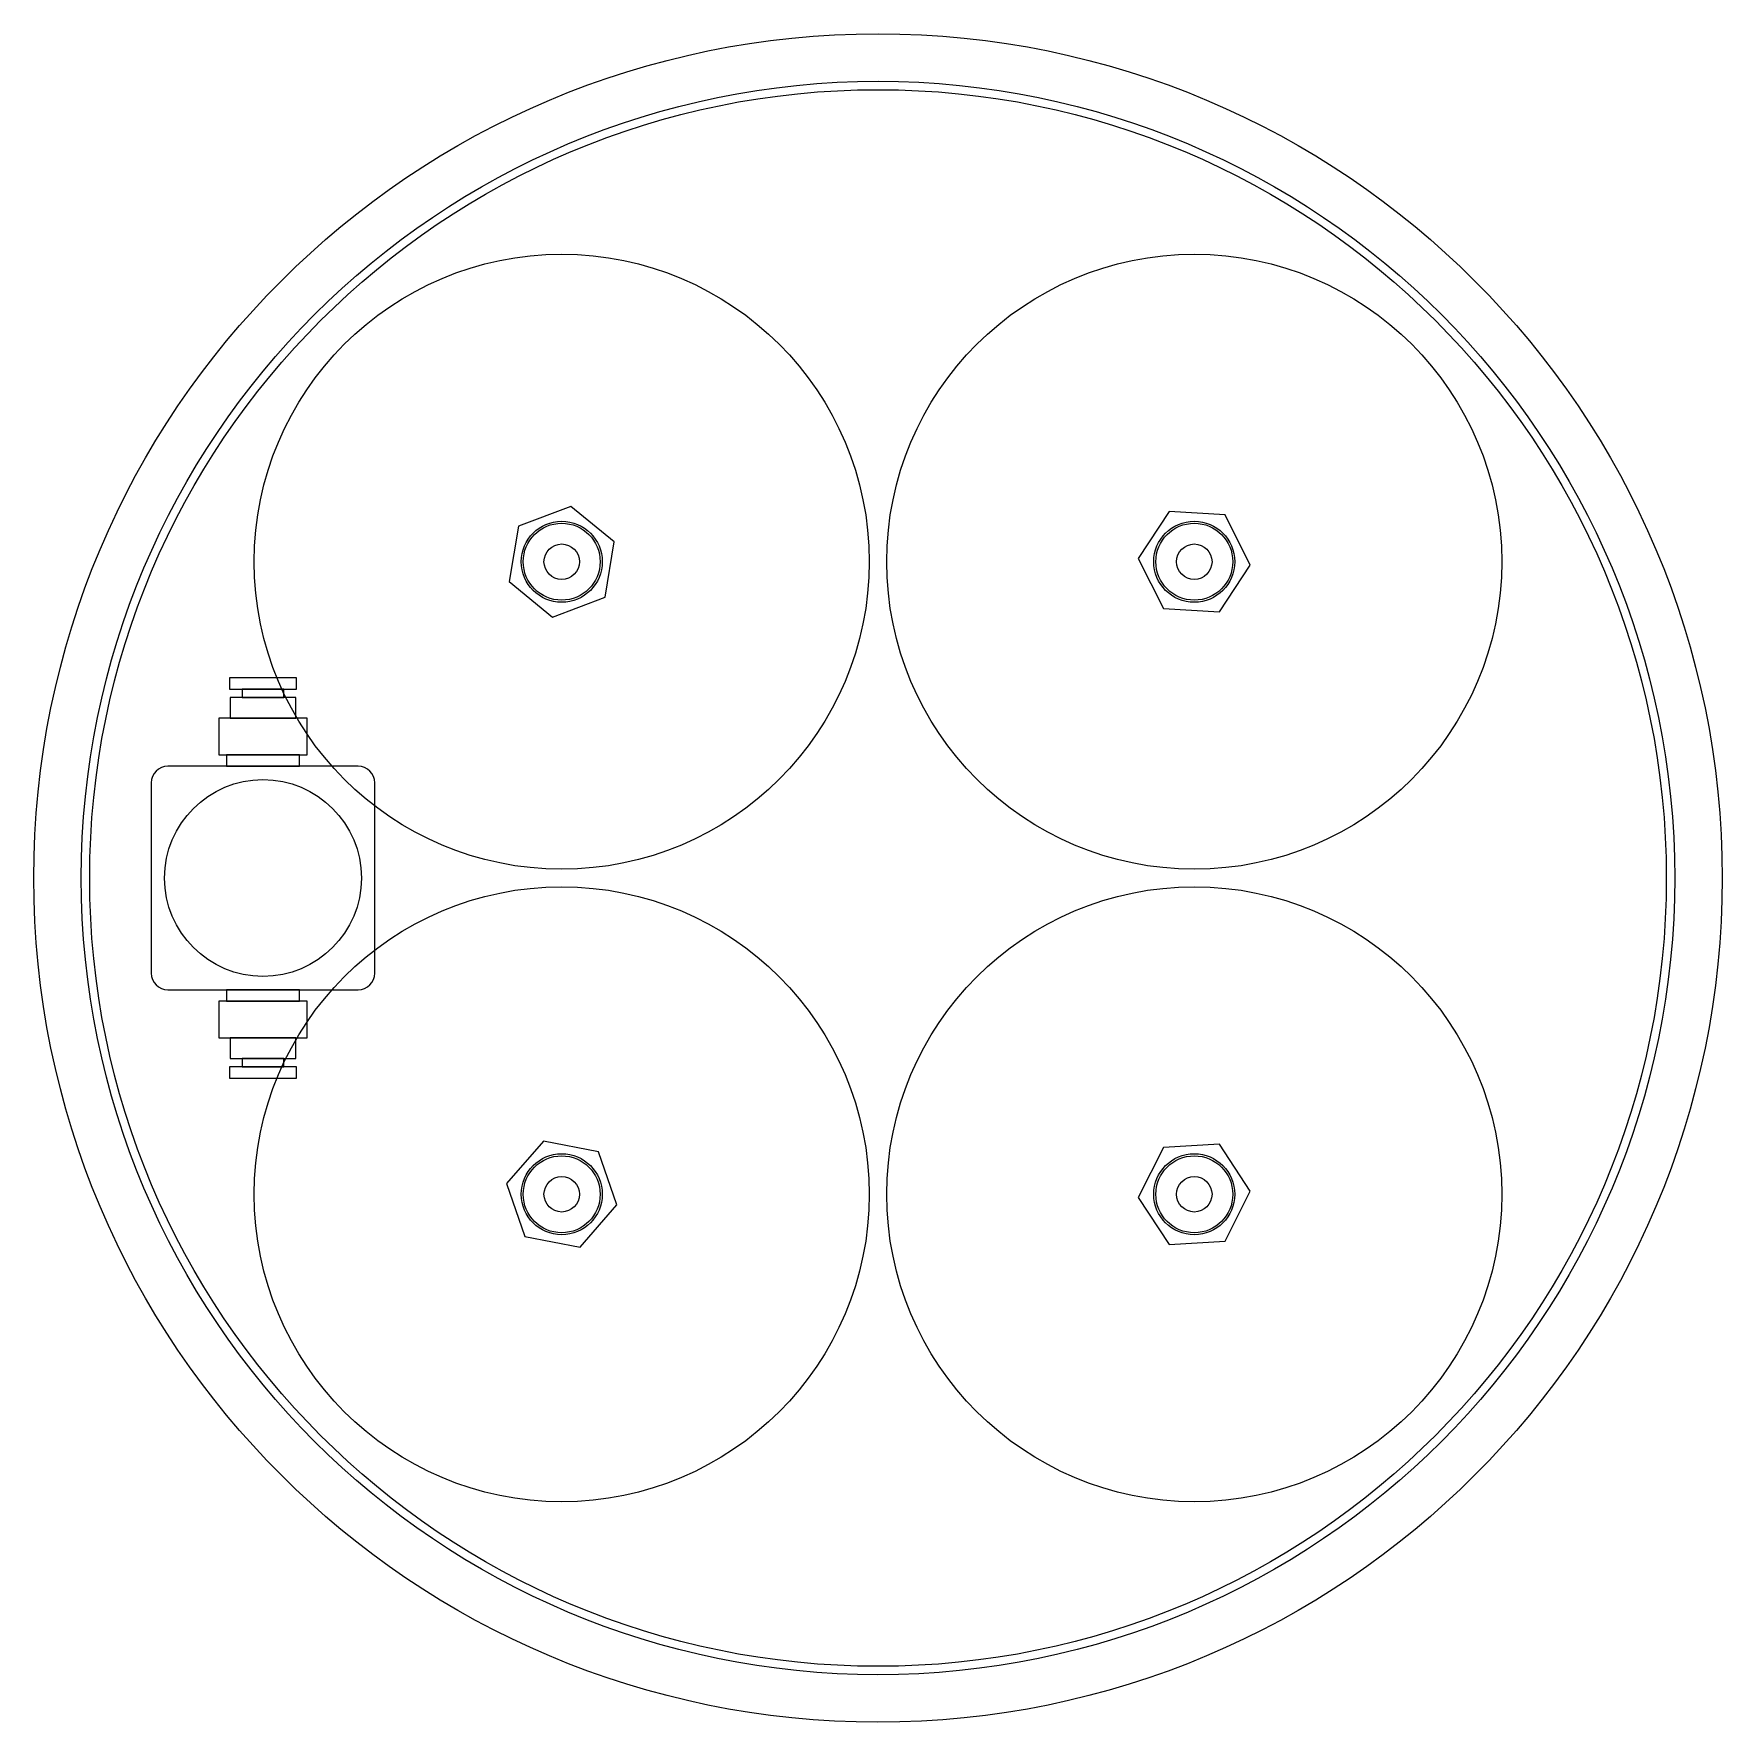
# Model space of a CAD drawing. Header units: millimetres. Extents: x -151 to 151, y -151 to 151.
import ezdxf

# ---------------------------------------------------------------- set-up
doc = ezdxf.new("R2010")
doc.units = ezdxf.units.MM
for name, color, linetype, lineweight, true_color in [('Acrylic support plate', 7, 'Continuous', 25, 0x000000), ('Air filter', 7, 'Continuous', 25, 0x008000), ('Bottles', 4, 'Continuous', 25, 0x00ffff), ('Bucket', 30, 'Continuous', 25, 0xff7f00), ('PTC Bulkead fittings (bottle)', 7, 'Continuous', 25, 0x800000)]:
    doc.layers.add(name, color=color, linetype=linetype, lineweight=lineweight, true_color=true_color)

msp = doc.modelspace()

# ---------------------------------------------------------------- linework, layer by layer
at = {"layer": 'Acrylic support plate'}
for centre, radius in [((0, 0), 141), ((-56.57, 56.57), 7.25), ((56.57, 56.57), 7.25), ((-56.57, -56.57), 7.25), ((56.57, -56.57), 7.25)]:
    msp.add_circle(centre, radius, dxfattribs=at)
at = {"layer": 'Air filter'}
for p, q in [((-116, 35.8), (-116, 33.8)), ((-104, 35.8), (-116, 35.8)), ((-116, 33.8), (-104, 33.8)), ((-113.73, 33.8), (-113.73, 32.3)), ((-106.27, 33.8), (-113.73, 33.8)), ((-106.27, 32.3), (-106.27, 33.8)), ((-104, 33.8), (-104, 35.8)), ((-115.9, 32.3), (-115.9, 28.6)), ((-104.1, 32.3), (-115.9, 32.3)), ((-113.73, 32.3), (-106.27, 32.3)), ((-104.1, 28.6), (-104.1, 32.3)), ((-117.9, 28.6), (-117.9, 22)), ((-102.1, 28.6), (-117.9, 28.6)), ((-115.9, 28.6), (-104.1, 28.6)), ((-102.1, 22), (-102.1, 28.6)), ((-117.9, 22), (-102.1, 22)), ((-116.5, 22), (-116.5, 20)), ((-103.5, 22), (-116.5, 22)), ((-103.5, 20), (-103.5, 22)), ((-93, 20), (-127, 20)), ((-116.5, 20), (-103.5, 20)), ((-130, 17), (-130, -17)), ((-90, -17), (-90, 17)), ((-127, -20), (-93, -20)), ((-103.5, -20), (-116.5, -20)), ((-116.5, -20), (-116.5, -22)), ((-103.5, -22), (-103.5, -20)), ((-102.1, -22), (-117.9, -22)), ((-117.9, -22), (-117.9, -28.6)), ((-116.5, -22), (-103.5, -22)), ((-102.1, -28.6), (-102.1, -22)), ((-117.9, -28.6), (-102.1, -28.6)), ((-104.1, -28.6), (-115.9, -28.6)), ((-115.9, -28.6), (-115.9, -32.3)), ((-104.1, -32.3), (-104.1, -28.6)), ((-115.9, -32.3), (-104.1, -32.3)), ((-106.27, -32.3), (-113.73, -32.3)), ((-113.73, -32.3), (-113.73, -33.8)), ((-106.27, -33.8), (-106.27, -32.3)), ((-104, -33.8), (-116, -33.8)), ((-116, -33.8), (-116, -35.8)), ((-116, -35.8), (-104, -35.8)), ((-113.73, -33.8), (-106.27, -33.8)), ((-104, -35.8), (-104, -33.8))]:
    msp.add_line(p, q, dxfattribs=at)
msp.add_circle((-110, 0), 17.61, dxfattribs=at)
for centre, start, end in [((-127, 17), 90, 180), ((-93, 17), 0, 90), ((-127, -17), 180, 270), ((-93, -17), 270, 0)]:
    msp.add_arc(centre, 3, start, end, dxfattribs=at)
at = {"layer": 'Bottles'}
for centre in [(-56.57, 56.57), (56.57, 56.57), (-56.57, -56.57), (56.57, -56.57)]:
    msp.add_circle(centre, 55, dxfattribs=at)
at = {"layer": 'Bucket'}
for radius in [151, 142.5]:
    msp.add_circle((0, 0), radius, dxfattribs=at)
at = {"layer": 'PTC Bulkead fittings (bottle)'}
for p, q in [((-54.95, 66.47), (-64.33, 62.92)), ((-47.18, 60.12), (-54.95, 66.47)), ((52.07, 65.54), (46.55, 57.16)), ((62.09, 64.95), (52.07, 65.54)), ((66.59, 55.98), (62.09, 64.95)), ((-64.33, 62.92), (-65.95, 53.02)), ((-48.8, 50.21), (-47.18, 60.12)), ((46.55, 57.16), (51.05, 48.19)), ((61.07, 47.6), (66.59, 55.98)), ((-65.95, 53.02), (-58.19, 46.67)), ((-58.19, 46.67), (-48.8, 50.21)), ((51.05, 48.19), (61.07, 47.6)), ((-59.85, -47.09), (-66.42, -54.67)), ((-50, -48.98), (-59.85, -47.09)), ((51.06, -48.18), (46.55, -57.15)), ((61.07, -47.6), (51.06, -48.18)), ((66.59, -55.99), (61.07, -47.6)), ((-46.72, -58.47), (-50, -48.98)), ((-66.42, -54.67), (-63.14, -64.15)), ((46.55, -57.15), (52.06, -65.53)), ((62.08, -64.95), (66.59, -55.99)), ((-53.29, -66.05), (-46.72, -58.47)), ((-63.14, -64.15), (-53.29, -66.05)), ((52.06, -65.53), (62.08, -64.95))]:
    msp.add_line(p, q, dxfattribs=at)
for centre, radius in [((-56.57, 56.57), 6.88), ((56.57, 56.57), 6.88), ((-56.57, 56.57), 3.17), ((56.57, 56.57), 3.17), ((-56.57, -56.57), 6.88), ((56.57, -56.57), 6.88), ((-56.57, -56.57), 3.17), ((56.57, -56.57), 3.17)]:
    msp.add_circle(centre, radius, dxfattribs=at)

doc.saveas('drawing.dxf')
